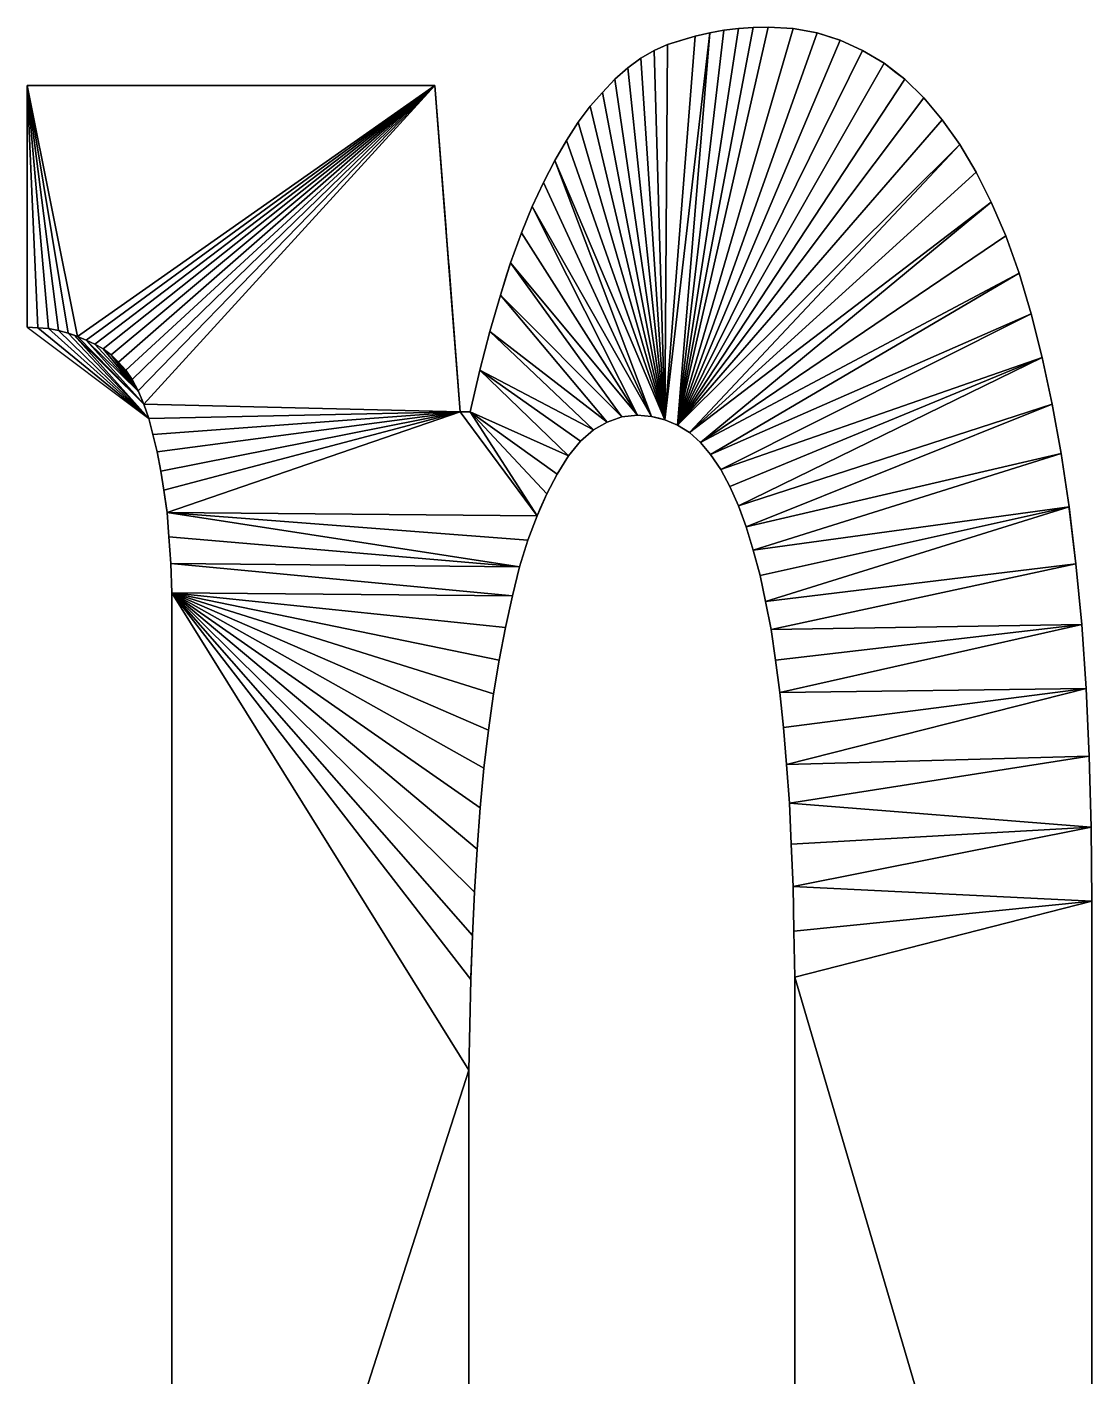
# Model space of a CAD drawing. Extents: x -29.1 to 29.1, y -25 to 25.
# Drawn here: x 2.713 to 5.039, y -12.137 to -9.188 of the extents above; entities that cross this region are included whole.
import ezdxf

# ---------------------------------------------------------------- set-up
doc = ezdxf.new("R2010")
doc.units = 0
doc.header["$MEASUREMENT"] = 0
doc.layers.add('ConstrLine', color=7, linetype='Continuous')
doc.layers.add('ObjLayer', color=2, linetype='Continuous')

msp = doc.modelspace()

# ---------------------------------------------------------------- linework, layer by layer
at = {"layer": 'ConstrLine'}
for points in [[(4.106, -10.046, 5), (4.134, -10.058, 5), (4.204, -9.201, 5)], [(4.106, -10.046, 5), (4.204, -9.201, 5), (4.172, -9.208, 5)], [(4.386, -9.191, 5), (4.332, -9.188, 5), (4.134, -10.058, 5)], [(4.332, -9.188, 5), (4.299, -9.189, 5), (4.134, -10.058, 5)], [(4.299, -9.189, 5), (4.267, -9.191, 5), (4.134, -10.058, 5)], [(4.267, -9.191, 5), (4.235, -9.195, 5), (4.134, -10.058, 5)], [(4.439, -9.201, 5), (4.386, -9.191, 5), (4.134, -10.058, 5)], [(4.235, -9.195, 5), (4.204, -9.201, 5), (4.134, -10.058, 5)], [(4.489, -9.217, 5), (4.439, -9.201, 5), (4.134, -10.058, 5)], [(4.172, -9.208, 4), (4.172, -9.208, 5), (4.204, -9.201, 5)], [(4.172, -9.208, 4), (4.204, -9.201, 5), (4.204, -9.201, 4)], [(4.204, -9.201, 4), (4.204, -9.201, 5), (4.235, -9.195, 5)], [(4.204, -9.201, 4), (4.235, -9.195, 5), (4.235, -9.195, 4)], [(4.235, -9.195, 4), (4.235, -9.195, 5), (4.267, -9.191, 5)], [(4.235, -9.195, 4), (4.267, -9.191, 5), (4.267, -9.191, 4)], [(4.267, -9.191, 4), (4.267, -9.191, 5), (4.299, -9.189, 5)], [(4.267, -9.191, 4), (4.299, -9.189, 5), (4.299, -9.189, 4)], [(4.299, -9.189, 4), (4.299, -9.189, 5), (4.332, -9.188, 5)], [(4.299, -9.189, 4), (4.332, -9.188, 5), (4.332, -9.188, 4)], [(4.332, -9.188, 4), (4.332, -9.188, 5), (4.386, -9.191, 5)], [(4.332, -9.188, 4), (4.386, -9.191, 5), (4.386, -9.191, 4)], [(4.386, -9.191, 4), (4.386, -9.191, 5), (4.439, -9.201, 5)], [(4.386, -9.191, 4), (4.439, -9.201, 5), (4.439, -9.201, 4)], [(4.489, -9.217, 5), (4.4859, -9.216, 4), (4.439, -9.201, 5)], [(4.439, -9.201, 4), (4.439, -9.201, 5), (4.4859, -9.216, 4)], [(4.112, -9.226, 5), (4.083, -9.239, 5), (4.106, -10.046, 5)], [(4.083, -9.239, 5), (4.112, -9.226, 5), (4.096, -9.2332, 4)], [(4.112, -9.226, 4), (4.096, -9.2332, 4), (4.112, -9.226, 5)], [(4.172, -9.208, 5), (4.112, -9.226, 5), (4.106, -10.046, 5)], [(4.172, -9.208, 5), (4.1453, -9.216, 4), (4.112, -9.226, 5)], [(4.112, -9.226, 4), (4.112, -9.226, 5), (4.1453, -9.216, 4)], [(4.538, -9.239, 5), (4.489, -9.217, 5), (4.134, -10.058, 5)], [(4.172, -9.208, 5), (4.172, -9.208, 4), (4.1453, -9.216, 4)], [(4.489, -9.217, 5), (4.489, -9.217, 4), (4.4859, -9.216, 4)], [(4.489, -9.217, 4), (4.489, -9.217, 5), (4.538, -9.239, 5)], [(4.489, -9.217, 4), (4.538, -9.239, 5), (4.538, -9.239, 4)], [(4.025, -9.277, 4), (4.025, -9.277, 5), (4.054, -9.256, 5)], [(4.025, -9.277, 4), (4.054, -9.256, 5), (4.054, -9.256, 4)], [(4.054, -9.256, 5), (4.025, -9.277, 5), (4.106, -10.046, 5)], [(4.054, -9.256, 4), (4.054, -9.256, 5), (4.083, -9.239, 5)], [(4.054, -9.256, 4), (4.083, -9.239, 5), (4.083, -9.239, 4)], [(4.083, -9.239, 5), (4.054, -9.256, 5), (4.106, -10.046, 5)], [(4.083, -9.239, 4), (4.083, -9.239, 5), (4.096, -9.2332, 4)], [(4.585, -9.267, 5), (4.538, -9.239, 5), (4.134, -10.058, 5)], [(4.538, -9.239, 4), (4.538, -9.239, 5), (4.585, -9.267, 5)], [(4.538, -9.239, 4), (4.585, -9.267, 5), (4.585, -9.267, 4)], [(3.997, -9.302, 4), (3.997, -9.302, 5), (4.025, -9.277, 5)], [(3.997, -9.302, 4), (4.025, -9.277, 5), (4.025, -9.277, 4)], [(4.025, -9.277, 5), (3.997, -9.302, 5), (4.106, -10.046, 5)], [(4.585, -9.267, 5), (4.134, -10.058, 5), (4.63, -9.302, 5)], [(4.585, -9.267, 4), (4.585, -9.267, 5), (4.608, -9.2849, 4)], [(4.585, -9.267, 5), (4.63, -9.302, 5), (4.608, -9.2849, 4)], [(4.63, -9.302, 4), (4.608, -9.2849, 4), (4.63, -9.302, 5)], [(2.713, -9.316, 4), (2.713, -9.844, 5), (2.713, -9.316, 5)], [(2.713, -9.316, 4), (2.713, -9.844, 4), (2.713, -9.844, 5)], [(2.713, -9.316, 4), (2.713, -9.316, 5), (3.604, -9.316, 4)], [(3.604, -9.316, 5), (3.604, -9.316, 4), (2.713, -9.316, 5)], [(2.713, -9.844, 5), (2.737, -9.845, 5), (2.713, -9.316, 5)], [(2.803, -9.857, 5), (2.823, -9.864, 5), (2.713, -9.316, 5)], [(2.782, -9.851, 5), (2.803, -9.857, 5), (2.713, -9.316, 5)], [(2.76, -9.847, 5), (2.782, -9.851, 5), (2.713, -9.316, 5)], [(2.737, -9.845, 5), (2.76, -9.847, 5), (2.713, -9.316, 5)], [(2.713, -9.316, 5), (2.823, -9.864, 5), (3.604, -9.316, 5)], [(2.842, -9.872, 5), (3.604, -9.316, 5), (2.823, -9.864, 5)], [(2.861, -9.881, 5), (3.604, -9.316, 5), (2.842, -9.872, 5)], [(2.879, -9.891, 5), (3.604, -9.316, 5), (2.861, -9.881, 5)], [(2.897, -9.904, 5), (3.604, -9.316, 5), (2.879, -9.891, 5)], [(2.897, -9.904, 5), (2.913, -9.92, 5), (3.604, -9.316, 5)], [(2.913, -9.92, 5), (2.929, -9.938, 5), (3.604, -9.316, 5)], [(2.929, -9.938, 5), (2.943, -9.958, 5), (3.604, -9.316, 5)], [(2.943, -9.958, 5), (2.956, -9.983, 5), (3.604, -9.316, 5)], [(2.956, -9.983, 5), (2.968, -10.012, 5), (3.604, -9.316, 5)], [(3.659, -10.029, 5), (3.604, -9.316, 5), (2.968, -10.012, 5)], [(3.604, -9.316, 4), (3.604, -9.316, 5), (3.619, -9.511, 4)], [(3.604, -9.316, 5), (3.6283, -9.6312, 4), (3.619, -9.511, 4)], [(3.604, -9.316, 5), (3.6331, -9.6929, 4), (3.6283, -9.6312, 4)], [(3.604, -9.316, 5), (3.659, -10.029, 5), (3.6331, -9.6929, 4)], [(3.997, -9.302, 4), (3.97, -9.331, 4), (3.97, -9.331, 5)], [(3.997, -9.302, 4), (3.97, -9.331, 5), (3.997, -9.302, 5)], [(3.997, -9.302, 5), (3.97, -9.331, 5), (4.106, -10.046, 5)], [(4.63, -9.302, 5), (4.134, -10.058, 5), (4.672, -9.343, 5)], [(4.63, -9.302, 4), (4.63, -9.302, 5), (4.672, -9.343, 5)], [(4.63, -9.302, 4), (4.672, -9.343, 5), (4.672, -9.343, 4)], [(3.97, -9.331, 5), (3.943, -9.361, 5), (4.106, -10.046, 5)], [(3.97, -9.331, 4), (3.943, -9.361, 4), (3.943, -9.361, 5)], [(3.97, -9.331, 4), (3.943, -9.361, 5), (3.97, -9.331, 5)], [(4.672, -9.343, 5), (4.134, -10.058, 5), (4.712, -9.391, 5)], [(4.672, -9.343, 4), (4.672, -9.343, 5), (4.712, -9.391, 5)], [(4.672, -9.343, 4), (4.712, -9.391, 5), (4.712, -9.391, 4)], [(3.943, -9.361, 4), (3.917, -9.396, 4), (3.917, -9.396, 5)], [(3.943, -9.361, 4), (3.917, -9.396, 5), (3.943, -9.361, 5)], [(3.943, -9.361, 5), (3.917, -9.396, 5), (4.106, -10.046, 5)], [(3.917, -9.396, 5), (3.891, -9.436, 5), (4.106, -10.046, 5)], [(3.917, -9.396, 4), (3.891, -9.436, 4), (3.891, -9.436, 5)], [(3.917, -9.396, 4), (3.891, -9.436, 5), (3.917, -9.396, 5)], [(4.712, -9.391, 5), (4.134, -10.058, 5), (4.75, -9.445, 5)], [(4.712, -9.391, 4), (4.712, -9.391, 5), (4.75, -9.445, 5)], [(4.712, -9.391, 4), (4.75, -9.445, 5), (4.75, -9.445, 4)], [(3.891, -9.436, 5), (3.866, -9.48, 5), (4.106, -10.046, 5)], [(3.891, -9.436, 4), (3.866, -9.48, 4), (3.866, -9.48, 5)], [(3.891, -9.436, 4), (3.866, -9.48, 5), (3.891, -9.436, 5)], [(4.16, -10.074, 5), (4.75, -9.445, 5), (4.134, -10.058, 5)], [(4.75, -9.445, 5), (4.16, -10.074, 5), (4.786, -9.505, 5)], [(4.75, -9.445, 4), (4.75, -9.445, 5), (4.786, -9.505, 5)], [(4.75, -9.445, 4), (4.786, -9.505, 5), (4.786, -9.505, 4)], [(3.866, -9.48, 5), (3.841, -9.528, 5), (4.077, -10.039, 5)], [(3.866, -9.48, 4), (3.841, -9.528, 4), (3.841, -9.528, 5)], [(3.866, -9.48, 4), (3.841, -9.528, 5), (3.866, -9.48, 5)], [(4.077, -10.039, 5), (4.106, -10.046, 5), (3.866, -9.48, 5)], [(4.786, -9.505, 5), (4.16, -10.074, 5), (4.819, -9.571, 5)], [(4.786, -9.505, 4), (4.786, -9.505, 5), (4.819, -9.571, 5)], [(4.786, -9.505, 4), (4.819, -9.571, 5), (4.819, -9.571, 4)], [(3.841, -9.528, 5), (3.816, -9.58, 5), (4.077, -10.039, 5)], [(3.841, -9.528, 4), (3.816, -9.58, 4), (3.816, -9.58, 5)], [(3.841, -9.528, 4), (3.816, -9.58, 5), (3.841, -9.528, 5)], [(3.816, -9.58, 5), (3.793, -9.638, 5), (4.046, -10.036, 5)], [(3.816, -9.58, 4), (3.793, -9.638, 4), (3.793, -9.638, 5)], [(3.816, -9.58, 4), (3.793, -9.638, 5), (3.816, -9.58, 5)], [(4.046, -10.036, 5), (4.077, -10.039, 5), (3.816, -9.58, 5)], [(4.184, -10.096, 5), (4.819, -9.571, 5), (4.16, -10.074, 5)], [(4.851, -9.644, 5), (4.819, -9.571, 5), (4.184, -10.096, 5)], [(4.819, -9.571, 4), (4.819, -9.571, 5), (4.851, -9.644, 5)], [(4.819, -9.571, 4), (4.851, -9.644, 5), (4.851, -9.644, 4)], [(3.793, -9.638, 5), (3.769, -9.703, 5), (4.046, -10.036, 5)], [(3.793, -9.638, 4), (3.769, -9.703, 4), (3.769, -9.703, 5)], [(3.793, -9.638, 4), (3.769, -9.703, 5), (3.793, -9.638, 5)], [(4.88, -9.726, 5), (4.851, -9.644, 5), (4.184, -10.096, 5)], [(4.851, -9.644, 4), (4.851, -9.644, 5), (4.88, -9.726, 5)], [(4.851, -9.644, 4), (4.88, -9.726, 5), (4.88, -9.726, 4)], [(3.634, -9.7044, 4), (3.6331, -9.6929, 4), (3.659, -10.029, 5)], [(3.769, -9.703, 5), (3.747, -9.774, 5), (4.012, -10.04, 5)], [(3.7613, -9.728, 4), (3.747, -9.774, 5), (3.769, -9.703, 5)], [(3.769, -9.703, 4), (3.7613, -9.728, 4), (3.769, -9.703, 5)], [(4.012, -10.04, 5), (4.046, -10.036, 5), (3.769, -9.703, 5)], [(3.6358, -9.728, 4), (3.634, -9.7044, 4), (3.659, -10.029, 5)], [(3.659, -10.029, 4), (3.6358, -9.728, 4), (3.659, -10.029, 5)], [(3.7613, -9.728, 4), (3.747, -9.774, 4), (3.747, -9.774, 5)], [(4.184, -10.096, 5), (4.206, -10.122, 5), (4.88, -9.726, 5)], [(4.906, -9.815, 5), (4.88, -9.726, 5), (4.206, -10.122, 5)], [(4.88, -9.726, 4), (4.88, -9.726, 5), (4.906, -9.815, 5)], [(4.88, -9.726, 4), (4.906, -9.815, 5), (4.906, -9.815, 4)], [(3.747, -9.774, 5), (3.724, -9.853, 5), (3.98, -10.051, 5)], [(3.747, -9.774, 4), (3.724, -9.853, 4), (3.724, -9.853, 5)], [(3.747, -9.774, 4), (3.724, -9.853, 5), (3.747, -9.774, 5)], [(3.98, -10.051, 5), (4.012, -10.04, 5), (3.747, -9.774, 5)], [(4.206, -10.122, 5), (4.228, -10.155, 5), (4.906, -9.815, 5)], [(4.93, -9.91, 5), (4.906, -9.815, 5), (4.228, -10.155, 5)], [(4.906, -9.815, 4), (4.906, -9.815, 5), (4.93, -9.91, 5)], [(4.906, -9.815, 4), (4.93, -9.91, 5), (4.93, -9.91, 4)], [(2.713, -9.844, 5), (2.737, -9.845, 4), (2.737, -9.845, 5)], [(2.713, -9.844, 5), (2.713, -9.844, 4), (2.737, -9.845, 4)], [(2.737, -9.845, 4), (2.713, -9.844, 4), (2.979, -10.043, 4)], [(2.737, -9.845, 4), (2.76, -9.847, 5), (2.737, -9.845, 5)], [(2.76, -9.847, 5), (2.737, -9.845, 4), (2.76, -9.847, 4)], [(2.76, -9.847, 4), (2.737, -9.845, 4), (2.979, -10.043, 4)], [(2.76, -9.847, 4), (2.782, -9.851, 4), (2.782, -9.851, 5)], [(2.76, -9.847, 4), (2.782, -9.851, 5), (2.76, -9.847, 5)], [(2.782, -9.851, 4), (2.76, -9.847, 4), (2.979, -10.043, 4)], [(2.803, -9.857, 4), (2.803, -9.857, 5), (2.782, -9.851, 5)], [(2.782, -9.851, 4), (2.803, -9.857, 4), (2.782, -9.851, 5)], [(2.803, -9.857, 4), (2.782, -9.851, 4), (2.979, -10.043, 4)], [(2.803, -9.857, 5), (2.816, -9.8616, 4), (2.823, -9.864, 5)], [(2.803, -9.857, 4), (2.816, -9.8616, 4), (2.803, -9.857, 5)], [(2.816, -9.8616, 4), (2.803, -9.857, 4), (2.979, -10.043, 4)], [(2.823, -9.864, 4), (2.823, -9.864, 5), (2.816, -9.8616, 4)], [(2.823, -9.864, 4), (2.816, -9.8616, 4), (2.968, -10.012, 4)], [(2.979, -10.043, 4), (2.968, -10.012, 4), (2.816, -9.8616, 4)], [(2.823, -9.864, 5), (2.823, -9.864, 4), (2.842, -9.872, 5)], [(2.842, -9.872, 4), (2.842, -9.872, 5), (2.823, -9.864, 4)], [(2.823, -9.864, 4), (2.968, -10.012, 4), (2.842, -9.872, 4)], [(2.842, -9.872, 5), (2.861, -9.881, 4), (2.861, -9.881, 5)], [(2.842, -9.872, 4), (2.861, -9.881, 4), (2.842, -9.872, 5)], [(2.9564, -9.984, 4), (2.861, -9.881, 4), (2.842, -9.872, 4)], [(2.9564, -9.984, 4), (2.842, -9.872, 4), (2.968, -10.012, 4)], [(3.724, -9.853, 5), (3.702, -9.938, 5), (3.95, -10.068, 5)], [(3.724, -9.853, 4), (3.702, -9.938, 4), (3.702, -9.938, 5)], [(3.724, -9.853, 4), (3.702, -9.938, 5), (3.724, -9.853, 5)], [(3.95, -10.068, 5), (3.98, -10.051, 5), (3.724, -9.853, 5)], [(2.861, -9.881, 4), (2.879, -9.891, 5), (2.861, -9.881, 5)], [(2.861, -9.881, 4), (2.879, -9.891, 4), (2.879, -9.891, 5)], [(2.9564, -9.984, 4), (2.879, -9.891, 4), (2.861, -9.881, 4)], [(2.879, -9.891, 4), (2.897, -9.904, 5), (2.879, -9.891, 5)], [(2.897, -9.904, 5), (2.879, -9.891, 4), (2.897, -9.904, 4)], [(2.9564, -9.984, 4), (2.897, -9.904, 4), (2.879, -9.891, 4)], [(2.897, -9.904, 5), (2.897, -9.904, 4), (2.913, -9.92, 5)], [(2.913, -9.92, 4), (2.913, -9.92, 5), (2.897, -9.904, 4)], [(2.9564, -9.984, 4), (2.913, -9.92, 4), (2.897, -9.904, 4)], [(2.913, -9.92, 5), (2.929, -9.938, 4), (2.929, -9.938, 5)], [(2.913, -9.92, 4), (2.929, -9.938, 4), (2.913, -9.92, 5)], [(2.929, -9.938, 4), (2.913, -9.92, 4), (2.956, -9.983, 4)], [(2.9564, -9.984, 4), (2.956, -9.983, 4), (2.913, -9.92, 4)], [(2.943, -9.958, 5), (2.929, -9.938, 5), (2.943, -9.958, 4)], [(2.929, -9.938, 4), (2.943, -9.958, 4), (2.929, -9.938, 5)], [(2.943, -9.958, 4), (2.929, -9.938, 4), (2.956, -9.983, 4)], [(3.702, -9.938, 5), (3.681, -10.029, 5), (3.896, -10.125, 5)], [(3.702, -9.938, 4), (3.681, -10.029, 4), (3.681, -10.029, 5)], [(3.702, -9.938, 4), (3.681, -10.029, 5), (3.702, -9.938, 5)], [(3.922, -10.093, 5), (3.95, -10.068, 5), (3.702, -9.938, 5)], [(3.896, -10.125, 5), (3.922, -10.093, 5), (3.702, -9.938, 5)], [(4.228, -10.155, 5), (4.248, -10.192, 5), (4.93, -9.91, 5)], [(4.248, -10.192, 5), (4.267, -10.234, 5), (4.93, -9.91, 5)], [(4.952, -10.012, 5), (4.93, -9.91, 5), (4.267, -10.234, 5)], [(4.93, -9.91, 4), (4.93, -9.91, 5), (4.952, -10.012, 5)], [(4.93, -9.91, 4), (4.952, -10.012, 5), (4.952, -10.012, 4)], [(2.943, -9.958, 4), (2.956, -9.983, 5), (2.943, -9.958, 5)], [(2.943, -9.958, 4), (2.956, -9.983, 4), (2.956, -9.983, 5)], [(2.956, -9.983, 4), (2.9564, -9.984, 4), (2.956, -9.983, 5)], [(2.956, -9.983, 5), (2.9564, -9.984, 4), (2.968, -10.012, 5)], [(2.968, -10.012, 4), (2.968, -10.012, 5), (2.9564, -9.984, 4)], [(2.979, -10.043, 4), (2.979, -10.043, 5), (2.968, -10.012, 5)], [(2.968, -10.012, 4), (2.979, -10.043, 4), (2.968, -10.012, 5)], [(2.979, -10.043, 5), (3.659, -10.029, 5), (2.968, -10.012, 5)], [(4.267, -10.234, 5), (4.284, -10.28, 5), (4.952, -10.012, 5)], [(4.972, -10.12, 5), (4.952, -10.012, 5), (4.284, -10.28, 5)], [(4.952, -10.012, 4), (4.952, -10.012, 5), (4.972, -10.12, 5)], [(4.952, -10.012, 4), (4.972, -10.12, 5), (4.972, -10.12, 4)], [(2.988, -10.078, 5), (3.659, -10.029, 5), (2.979, -10.043, 5)], [(2.979, -10.043, 5), (2.979, -10.043, 4), (2.988, -10.078, 5)], [(2.988, -10.078, 5), (2.979, -10.043, 4), (2.988, -10.078, 4)], [(2.997, -10.116, 5), (3.659, -10.029, 5), (2.988, -10.078, 5)], [(3.005, -10.158, 5), (3.659, -10.029, 5), (2.997, -10.116, 5)], [(3.012, -10.2, 5), (3.659, -10.029, 5), (3.005, -10.158, 5)], [(3.019, -10.249, 5), (3.659, -10.029, 5), (3.012, -10.2, 5)], [(3.659, -10.029, 5), (3.019, -10.249, 5), (3.827, -10.256, 5)], [(3.681, -10.029, 5), (3.659, -10.029, 5), (3.827, -10.256, 5)], [(3.681, -10.029, 4), (3.659, -10.029, 4), (3.659, -10.029, 5)], [(3.659, -10.029, 5), (3.681, -10.029, 5), (3.681, -10.029, 4)], [(3.871, -10.165, 5), (3.896, -10.125, 5), (3.681, -10.029, 5)], [(3.848, -10.208, 5), (3.871, -10.165, 5), (3.681, -10.029, 5)], [(3.827, -10.256, 5), (3.848, -10.208, 5), (3.681, -10.029, 5)], [(3.95, -10.068, 4), (3.98, -10.051, 4), (3.98, -10.051, 5)], [(3.95, -10.068, 4), (3.98, -10.051, 5), (3.95, -10.068, 5)], [(3.98, -10.051, 4), (4.012, -10.04, 4), (4.012, -10.04, 5)], [(3.98, -10.051, 4), (4.012, -10.04, 5), (3.98, -10.051, 5)], [(4.012, -10.04, 4), (4.046, -10.036, 4), (4.046, -10.036, 5)], [(4.012, -10.04, 4), (4.046, -10.036, 5), (4.012, -10.04, 5)], [(4.046, -10.036, 4), (4.077, -10.039, 4), (4.077, -10.039, 5)], [(4.046, -10.036, 4), (4.077, -10.039, 5), (4.046, -10.036, 5)], [(4.106, -10.046, 5), (4.077, -10.039, 5), (4.096, -10.0436, 4)], [(4.077, -10.039, 4), (4.096, -10.0436, 4), (4.077, -10.039, 5)], [(4.096, -10.0436, 4), (4.106, -10.046, 4), (4.106, -10.046, 5)], [(4.106, -10.046, 4), (4.134, -10.058, 4), (4.134, -10.058, 5)], [(4.106, -10.046, 4), (4.134, -10.058, 5), (4.106, -10.046, 5)], [(2.988, -10.078, 5), (2.997, -10.116, 4), (2.997, -10.116, 5)], [(2.988, -10.078, 4), (2.997, -10.116, 4), (2.988, -10.078, 5)], [(3.922, -10.093, 4), (3.95, -10.068, 4), (3.95, -10.068, 5)], [(3.922, -10.093, 4), (3.95, -10.068, 5), (3.922, -10.093, 5)], [(4.134, -10.058, 4), (4.16, -10.074, 4), (4.16, -10.074, 5)], [(4.134, -10.058, 4), (4.16, -10.074, 5), (4.134, -10.058, 5)], [(4.16, -10.074, 4), (4.184, -10.096, 4), (4.184, -10.096, 5)], [(4.16, -10.074, 4), (4.184, -10.096, 5), (4.16, -10.074, 5)], [(2.997, -10.116, 4), (3.005, -10.158, 5), (2.997, -10.116, 5)], [(2.997, -10.116, 4), (3.005, -10.158, 4), (3.005, -10.158, 5)], [(3.922, -10.093, 4), (3.922, -10.093, 5), (3.896, -10.125, 5)], [(3.922, -10.093, 4), (3.896, -10.125, 5), (3.896, -10.125, 4)], [(4.184, -10.096, 4), (4.206, -10.122, 4), (4.206, -10.122, 5)], [(4.184, -10.096, 4), (4.206, -10.122, 5), (4.184, -10.096, 5)], [(3.896, -10.125, 4), (3.896, -10.125, 5), (3.871, -10.165, 5)], [(3.896, -10.125, 4), (3.871, -10.165, 5), (3.871, -10.165, 4)], [(4.206, -10.122, 4), (4.228, -10.155, 4), (4.228, -10.155, 5)], [(4.206, -10.122, 4), (4.228, -10.155, 5), (4.206, -10.122, 5)], [(4.284, -10.28, 5), (4.299, -10.331, 5), (4.972, -10.12, 5)], [(4.989, -10.236, 5), (4.972, -10.12, 5), (4.299, -10.331, 5)], [(4.972, -10.12, 4), (4.972, -10.12, 5), (4.989, -10.236, 5)], [(4.972, -10.12, 4), (4.989, -10.236, 5), (4.989, -10.236, 4)], [(3.012, -10.2, 5), (3.005, -10.158, 5), (3.012, -10.2, 4)], [(3.005, -10.158, 4), (3.012, -10.2, 4), (3.005, -10.158, 5)], [(3.871, -10.165, 4), (3.871, -10.165, 5), (3.848, -10.208, 5)], [(3.871, -10.165, 4), (3.848, -10.208, 5), (3.848, -10.208, 4)], [(4.228, -10.155, 4), (4.248, -10.192, 4), (4.248, -10.192, 5)], [(4.228, -10.155, 4), (4.248, -10.192, 5), (4.228, -10.155, 5)], [(3.012, -10.2, 4), (3.0177, -10.24, 4), (3.012, -10.2, 5)], [(3.012, -10.2, 5), (3.0177, -10.24, 4), (3.019, -10.249, 5)], [(4.248, -10.192, 4), (4.267, -10.234, 4), (4.267, -10.234, 5)], [(4.248, -10.192, 4), (4.267, -10.234, 5), (4.248, -10.192, 5)], [(3.848, -10.208, 5), (3.827, -10.256, 5), (3.834, -10.24, 4)], [(3.848, -10.208, 4), (3.848, -10.208, 5), (3.834, -10.24, 4)], [(4.284, -10.28, 5), (4.267, -10.234, 5), (4.2692, -10.24, 4)], [(4.267, -10.234, 4), (4.2692, -10.24, 4), (4.267, -10.234, 5)], [(3.019, -10.249, 4), (3.019, -10.249, 5), (3.0177, -10.24, 4)], [(3.807, -10.309, 5), (3.827, -10.256, 5), (3.019, -10.249, 5)], [(3.789, -10.367, 5), (3.807, -10.309, 5), (3.019, -10.249, 5)], [(3.019, -10.249, 5), (3.023, -10.302, 5), (3.789, -10.367, 5)], [(3.019, -10.249, 4), (3.023, -10.302, 4), (3.023, -10.302, 5)], [(3.019, -10.249, 4), (3.023, -10.302, 5), (3.019, -10.249, 5)], [(3.827, -10.256, 4), (3.827, -10.256, 5), (3.807, -10.309, 5)], [(3.827, -10.256, 4), (3.807, -10.309, 5), (3.807, -10.309, 4)], [(3.827, -10.256, 4), (3.834, -10.24, 4), (3.827, -10.256, 5)], [(4.2692, -10.24, 4), (4.284, -10.28, 4), (4.284, -10.28, 5)], [(4.299, -10.331, 5), (4.314, -10.386, 5), (4.989, -10.236, 5)], [(4.314, -10.386, 5), (4.326, -10.443, 5), (4.989, -10.236, 5)], [(5.004, -10.361, 5), (4.989, -10.236, 5), (4.326, -10.443, 5)], [(4.989, -10.236, 4), (4.989, -10.236, 5), (4.9895, -10.24, 4)], [(4.989, -10.236, 5), (5.004, -10.361, 5), (4.9895, -10.24, 4)], [(5.004, -10.361, 4), (4.9895, -10.24, 4), (5.004, -10.361, 5)], [(4.284, -10.28, 4), (4.299, -10.331, 4), (4.299, -10.331, 5)], [(4.284, -10.28, 4), (4.299, -10.331, 5), (4.284, -10.28, 5)], [(3.023, -10.302, 5), (3.027, -10.36, 5), (3.789, -10.367, 5)], [(3.023, -10.302, 4), (3.027, -10.36, 4), (3.027, -10.36, 5)], [(3.023, -10.302, 4), (3.027, -10.36, 5), (3.023, -10.302, 5)], [(3.807, -10.309, 4), (3.807, -10.309, 5), (3.789, -10.367, 5)], [(3.807, -10.309, 4), (3.789, -10.367, 5), (3.789, -10.367, 4)], [(4.299, -10.331, 4), (4.314, -10.386, 4), (4.314, -10.386, 5)], [(4.299, -10.331, 4), (4.314, -10.386, 5), (4.299, -10.331, 5)], [(3.027, -10.36, 5), (3.029, -10.424, 5), (3.773, -10.431, 5)], [(3.773, -10.431, 5), (3.789, -10.367, 5), (3.027, -10.36, 5)], [(3.027, -10.36, 4), (3.029, -10.424, 4), (3.029, -10.424, 5)], [(3.027, -10.36, 4), (3.029, -10.424, 5), (3.027, -10.36, 5)], [(3.789, -10.367, 4), (3.789, -10.367, 5), (3.773, -10.431, 5)], [(3.789, -10.367, 4), (3.773, -10.431, 5), (3.773, -10.431, 4)], [(4.326, -10.443, 5), (4.338, -10.504, 5), (5.004, -10.361, 5)], [(5.017, -10.493, 5), (5.004, -10.361, 5), (4.338, -10.504, 5)], [(5.004, -10.361, 4), (5.004, -10.361, 5), (5.017, -10.493, 5)], [(5.004, -10.361, 4), (5.017, -10.493, 5), (5.017, -10.493, 4)], [(4.314, -10.386, 4), (4.326, -10.443, 4), (4.326, -10.443, 5)], [(4.314, -10.386, 4), (4.326, -10.443, 5), (4.314, -10.386, 5)], [(3.703, -10.894, 5), (3.711, -10.807, 5), (3.029, -10.424, 5)], [(3.758, -10.5, 5), (3.773, -10.431, 5), (3.029, -10.424, 5)], [(3.744, -10.571, 5), (3.758, -10.5, 5), (3.029, -10.424, 5)], [(3.732, -10.645, 5), (3.744, -10.571, 5), (3.029, -10.424, 5)], [(3.721, -10.724, 5), (3.732, -10.645, 5), (3.029, -10.424, 5)], [(3.711, -10.807, 5), (3.721, -10.724, 5), (3.029, -10.424, 5)], [(3.696, -10.984, 5), (3.703, -10.894, 5), (3.029, -10.424, 5)], [(3.678, -11.467, 5), (3.682, -11.269, 5), (3.029, -10.424, 5)], [(3.69, -11.078, 5), (3.696, -10.984, 5), (3.029, -10.424, 5)], [(3.686, -11.173, 5), (3.69, -11.078, 5), (3.029, -10.424, 5)], [(3.682, -11.269, 5), (3.686, -11.173, 5), (3.029, -10.424, 5)], [(3.029, -10.424, 5), (3.029, -13.486, 5), (3.678, -11.467, 5)], [(3.029, -10.424, 4), (3.029, -13.486, 4), (3.029, -10.424, 5)], [(3.029, -13.486, 5), (3.029, -10.424, 5), (3.029, -13.486, 4)], [(3.773, -10.431, 4), (3.773, -10.431, 5), (3.758, -10.5, 5)], [(3.773, -10.431, 4), (3.758, -10.5, 5), (3.758, -10.5, 4)], [(4.326, -10.443, 4), (4.338, -10.504, 4), (4.338, -10.504, 5)], [(4.326, -10.443, 4), (4.338, -10.504, 5), (4.326, -10.443, 5)], [(4.338, -10.504, 5), (4.348, -10.571, 5), (5.017, -10.493, 5)], [(4.348, -10.571, 5), (4.357, -10.642, 5), (5.017, -10.493, 5)], [(5.026, -10.633, 5), (5.017, -10.493, 5), (4.357, -10.642, 5)], [(5.017, -10.493, 4), (5.017, -10.493, 5), (5.026, -10.633, 5)], [(5.017, -10.493, 4), (5.026, -10.633, 5), (5.026, -10.633, 4)], [(3.758, -10.5, 4), (3.758, -10.5, 5), (3.744, -10.571, 5)], [(3.758, -10.5, 4), (3.744, -10.571, 5), (3.744, -10.571, 4)], [(4.338, -10.504, 4), (4.348, -10.571, 4), (4.348, -10.571, 5)], [(4.338, -10.504, 4), (4.348, -10.571, 5), (4.338, -10.504, 5)], [(3.744, -10.571, 4), (3.744, -10.571, 5), (3.732, -10.645, 5)], [(3.744, -10.571, 4), (3.732, -10.645, 5), (3.732, -10.645, 4)], [(4.348, -10.571, 4), (4.357, -10.642, 4), (4.357, -10.642, 5)], [(4.348, -10.571, 4), (4.357, -10.642, 5), (4.348, -10.571, 5)], [(3.732, -10.645, 4), (3.732, -10.645, 5), (3.721, -10.724, 5)], [(3.732, -10.645, 4), (3.721, -10.724, 5), (3.721, -10.724, 4)], [(4.357, -10.642, 5), (4.365, -10.718, 5), (5.026, -10.633, 5)], [(4.357, -10.642, 4), (4.365, -10.718, 4), (4.365, -10.718, 5)], [(4.357, -10.642, 4), (4.365, -10.718, 5), (4.357, -10.642, 5)], [(4.365, -10.718, 5), (4.372, -10.799, 5), (5.026, -10.633, 5)], [(5.033, -10.781, 5), (5.026, -10.633, 5), (4.372, -10.799, 5)], [(5.026, -10.633, 4), (5.026, -10.633, 5), (5.033, -10.781, 5)], [(5.026, -10.633, 4), (5.033, -10.781, 5), (5.033, -10.781, 4)], [(3.721, -10.724, 4), (3.721, -10.724, 5), (3.711, -10.807, 5)], [(3.721, -10.724, 4), (3.711, -10.807, 5), (3.711, -10.807, 4)], [(4.365, -10.718, 4), (4.372, -10.799, 4), (4.372, -10.799, 5)], [(4.365, -10.718, 4), (4.372, -10.799, 5), (4.365, -10.718, 5)], [(4.372, -10.799, 5), (4.378, -10.884, 5), (5.033, -10.781, 5)], [(5.037, -10.936, 5), (5.033, -10.781, 5), (4.378, -10.884, 5)], [(5.033, -10.781, 4), (5.033, -10.781, 5), (5.037, -10.936, 5)], [(5.033, -10.781, 4), (5.037, -10.936, 5), (5.037, -10.936, 4)], [(3.711, -10.807, 4), (3.711, -10.807, 5), (3.703, -10.894, 5)], [(3.711, -10.807, 4), (3.703, -10.894, 5), (3.703, -10.894, 4)], [(4.372, -10.799, 4), (4.378, -10.884, 4), (4.378, -10.884, 5)], [(4.372, -10.799, 4), (4.378, -10.884, 5), (4.372, -10.799, 5)], [(3.703, -10.894, 4), (3.703, -10.894, 5), (3.696, -10.984, 5)], [(3.703, -10.894, 4), (3.696, -10.984, 5), (3.696, -10.984, 4)], [(4.378, -10.884, 5), (4.382, -10.973, 5), (5.037, -10.936, 5)], [(4.378, -10.884, 4), (4.382, -10.973, 4), (4.382, -10.973, 5)], [(4.378, -10.884, 4), (4.382, -10.973, 5), (4.378, -10.884, 5)], [(4.382, -10.973, 5), (4.386, -11.066, 5), (5.037, -10.936, 5)], [(5.039, -11.098, 5), (5.037, -10.936, 5), (4.386, -11.066, 5)], [(5.037, -10.936, 4), (5.037, -10.936, 5), (5.039, -11.098, 5)], [(5.037, -10.936, 4), (5.039, -11.098, 5), (5.039, -11.098, 4)], [(3.696, -10.984, 4), (3.696, -10.984, 5), (3.69, -11.078, 5)], [(3.696, -10.984, 4), (3.69, -11.078, 5), (3.69, -11.078, 4)], [(4.382, -10.973, 4), (4.386, -11.066, 4), (4.386, -11.066, 5)], [(4.382, -10.973, 4), (4.386, -11.066, 5), (4.382, -10.973, 5)], [(3.69, -11.078, 4), (3.69, -11.078, 5), (3.686, -11.173, 5)], [(3.69, -11.078, 4), (3.686, -11.173, 5), (3.686, -11.173, 4)], [(4.386, -11.066, 5), (4.388, -11.163, 5), (5.039, -11.098, 5)], [(4.386, -11.066, 4), (4.388, -11.163, 4), (4.388, -11.163, 5)], [(4.386, -11.066, 4), (4.388, -11.163, 5), (4.386, -11.066, 5)], [(4.39, -11.264, 5), (5.039, -11.098, 5), (4.388, -11.163, 5)], [(4.39, -11.264, 5), (5.039, -13.469, 5), (5.039, -11.098, 5)], [(5.039, -11.098, 5), (5.039, -13.469, 5), (5.039, -13.469, 4)], [(5.039, -11.098, 5), (5.039, -13.469, 4), (5.039, -11.098, 4)], [(3.686, -11.173, 5), (3.682, -11.269, 5), (3.6822, -11.264, 4)], [(3.686, -11.173, 4), (3.686, -11.173, 5), (3.6822, -11.264, 4)], [(4.388, -11.163, 4), (4.39, -11.264, 4), (4.39, -11.264, 5)], [(4.388, -11.163, 4), (4.39, -11.264, 5), (4.388, -11.163, 5)], [(3.682, -11.269, 4), (3.6822, -11.264, 4), (3.682, -11.269, 5)], [(4.39, -11.264, 5), (4.39, -14.619, 5), (5.039, -13.469, 5)], [(4.39, -14.619, 5), (4.39, -11.264, 5), (4.39, -11.264, 4)], [(4.39, -11.264, 4), (4.39, -14.619, 4), (4.39, -14.619, 5)], [(3.682, -11.269, 4), (3.682, -11.269, 5), (3.678, -11.467, 5)], [(3.682, -11.269, 4), (3.678, -11.467, 5), (3.678, -11.467, 4)], [(3.678, -11.467, 5), (3.029, -13.486, 5), (3.678, -13.519, 5)], [(3.678, -11.467, 5), (3.678, -13.519, 5), (3.678, -13.519, 4)], [(3.678, -11.467, 5), (3.678, -13.519, 4), (3.678, -11.467, 4)]]:
    msp.add_3dface(points, dxfattribs=at)
at = {"layer": 'ObjLayer', "extrusion": (1, -6.12323e-17, 0)}
for p, q in [((4.172, -9.208, 5), (4.204, -9.201, 5)), ((4.204, -9.201, 5), (4.235, -9.195, 5)), ((4.235, -9.195, 5), (4.267, -9.191, 5)), ((4.267, -9.191, 5), (4.299, -9.189, 5)), ((4.299, -9.189, 5), (4.332, -9.188, 5)), ((4.332, -9.188, 5), (4.386, -9.191, 5)), ((4.386, -9.191, 5), (4.439, -9.201, 5)), ((4.439, -9.201, 5), (4.489, -9.217, 5)), ((4.083, -9.239, 5), (4.112, -9.226, 5)), ((4.112, -9.226, 5), (4.172, -9.208, 5)), ((4.489, -9.217, 5), (4.538, -9.239, 5)), ((4.025, -9.277, 5), (4.054, -9.256, 5)), ((4.054, -9.256, 5), (4.083, -9.239, 5)), ((4.538, -9.239, 5), (4.585, -9.267, 5)), ((3.997, -9.302, 5), (4.025, -9.277, 5)), ((4.585, -9.267, 5), (4.63, -9.302, 5)), ((2.713, -9.844, 5), (2.713, -9.316, 5)), ((2.713, -9.316, 5), (3.604, -9.316, 5)), ((3.604, -9.316, 5), (3.659, -10.029, 5)), ((3.97, -9.331, 5), (3.997, -9.302, 5)), ((4.63, -9.302, 5), (4.672, -9.343, 5)), ((3.943, -9.361, 5), (3.97, -9.331, 5)), ((4.672, -9.343, 5), (4.712, -9.391, 5)), ((3.917, -9.396, 5), (3.943, -9.361, 5)), ((3.891, -9.436, 5), (3.917, -9.396, 5)), ((4.712, -9.391, 5), (4.75, -9.445, 5)), ((3.866, -9.48, 5), (3.891, -9.436, 5)), ((4.75, -9.445, 5), (4.786, -9.505, 5)), ((3.841, -9.528, 5), (3.866, -9.48, 5)), ((4.786, -9.505, 5), (4.819, -9.571, 5)), ((3.816, -9.58, 5), (3.841, -9.528, 5)), ((3.793, -9.638, 5), (3.816, -9.58, 5)), ((4.819, -9.571, 5), (4.851, -9.644, 5)), ((3.769, -9.703, 5), (3.793, -9.638, 5)), ((4.851, -9.644, 5), (4.88, -9.726, 5)), ((3.747, -9.774, 5), (3.769, -9.703, 5)), ((4.88, -9.726, 5), (4.906, -9.815, 5)), ((3.724, -9.853, 5), (3.747, -9.774, 5)), ((4.906, -9.815, 5), (4.93, -9.91, 5)), ((2.737, -9.845, 5), (2.713, -9.844, 5)), ((2.76, -9.847, 5), (2.737, -9.845, 5)), ((2.782, -9.851, 5), (2.76, -9.847, 5)), ((2.803, -9.857, 5), (2.782, -9.851, 5)), ((2.823, -9.864, 5), (2.803, -9.857, 5)), ((2.842, -9.872, 5), (2.823, -9.864, 5)), ((2.861, -9.881, 5), (2.842, -9.872, 5)), ((3.702, -9.938, 5), (3.724, -9.853, 5)), ((2.879, -9.891, 5), (2.861, -9.881, 5)), ((2.897, -9.904, 5), (2.879, -9.891, 5)), ((2.913, -9.92, 5), (2.897, -9.904, 5)), ((2.929, -9.938, 5), (2.913, -9.92, 5)), ((2.943, -9.958, 5), (2.929, -9.938, 5)), ((3.681, -10.029, 5), (3.702, -9.938, 5)), ((4.93, -9.91, 5), (4.952, -10.012, 5)), ((2.956, -9.983, 5), (2.943, -9.958, 5)), ((2.968, -10.012, 5), (2.956, -9.983, 5)), ((2.979, -10.043, 5), (2.968, -10.012, 5)), ((4.952, -10.012, 5), (4.972, -10.12, 5)), ((2.988, -10.078, 5), (2.979, -10.043, 5)), ((3.659, -10.029, 5), (3.681, -10.029, 5)), ((3.98, -10.051, 5), (3.95, -10.068, 5)), ((4.012, -10.04, 5), (3.98, -10.051, 5)), ((4.046, -10.036, 5), (4.012, -10.04, 5)), ((4.077, -10.039, 5), (4.046, -10.036, 5)), ((4.106, -10.046, 5), (4.077, -10.039, 5)), ((4.134, -10.058, 5), (4.106, -10.046, 5)), ((2.997, -10.116, 5), (2.988, -10.078, 5)), ((3.95, -10.068, 5), (3.922, -10.093, 5)), ((4.16, -10.074, 5), (4.134, -10.058, 5)), ((4.184, -10.096, 5), (4.16, -10.074, 5)), ((3.005, -10.158, 5), (2.997, -10.116, 5)), ((3.922, -10.093, 5), (3.896, -10.125, 5)), ((4.206, -10.122, 5), (4.184, -10.096, 5)), ((3.896, -10.125, 5), (3.871, -10.165, 5)), ((4.228, -10.155, 5), (4.206, -10.122, 5)), ((4.972, -10.12, 5), (4.989, -10.236, 5)), ((3.012, -10.2, 5), (3.005, -10.158, 5)), ((3.871, -10.165, 5), (3.848, -10.208, 5)), ((4.248, -10.192, 5), (4.228, -10.155, 5)), ((3.019, -10.249, 5), (3.012, -10.2, 5)), ((4.267, -10.234, 5), (4.248, -10.192, 5)), ((3.848, -10.208, 5), (3.827, -10.256, 5)), ((4.284, -10.28, 5), (4.267, -10.234, 5)), ((3.023, -10.302, 5), (3.019, -10.249, 5)), ((3.827, -10.256, 5), (3.807, -10.309, 5)), ((4.989, -10.236, 5), (5.004, -10.361, 5)), ((4.299, -10.331, 5), (4.284, -10.28, 5)), ((3.027, -10.36, 5), (3.023, -10.302, 5)), ((3.807, -10.309, 5), (3.789, -10.367, 5)), ((4.314, -10.386, 5), (4.299, -10.331, 5)), ((3.029, -10.424, 5), (3.027, -10.36, 5)), ((3.789, -10.367, 5), (3.773, -10.431, 5)), ((5.004, -10.361, 5), (5.017, -10.493, 5)), ((4.326, -10.443, 5), (4.314, -10.386, 5)), ((3.029, -13.486, 5), (3.029, -10.424, 5)), ((3.773, -10.431, 5), (3.758, -10.5, 5)), ((4.338, -10.504, 5), (4.326, -10.443, 5)), ((5.017, -10.493, 5), (5.026, -10.633, 5)), ((3.758, -10.5, 5), (3.744, -10.571, 5)), ((4.348, -10.571, 5), (4.338, -10.504, 5)), ((3.744, -10.571, 5), (3.732, -10.645, 5)), ((4.357, -10.642, 5), (4.348, -10.571, 5)), ((3.732, -10.645, 5), (3.721, -10.724, 5)), ((4.365, -10.718, 5), (4.357, -10.642, 5)), ((5.026, -10.633, 5), (5.033, -10.781, 5)), ((3.721, -10.724, 5), (3.711, -10.807, 5)), ((4.372, -10.799, 5), (4.365, -10.718, 5)), ((5.033, -10.781, 5), (5.037, -10.936, 5)), ((3.711, -10.807, 5), (3.703, -10.894, 5)), ((4.378, -10.884, 5), (4.372, -10.799, 5)), ((3.703, -10.894, 5), (3.696, -10.984, 5)), ((4.382, -10.973, 5), (4.378, -10.884, 5)), ((5.037, -10.936, 5), (5.039, -11.098, 5)), ((3.696, -10.984, 5), (3.69, -11.078, 5)), ((4.386, -11.066, 5), (4.382, -10.973, 5)), ((3.69, -11.078, 5), (3.686, -11.173, 5)), ((4.388, -11.163, 5), (4.386, -11.066, 5)), ((5.039, -11.098, 5), (5.039, -13.469, 5)), ((3.686, -11.173, 5), (3.682, -11.269, 5)), ((4.39, -11.264, 5), (4.388, -11.163, 5)), ((4.39, -14.619, 5), (4.39, -11.264, 5)), ((3.682, -11.269, 5), (3.678, -11.467, 5)), ((3.678, -11.467, 5), (3.678, -13.519, 5))]:
    msp.add_line(p, q, dxfattribs=at)

doc.saveas('drawing.dxf')
